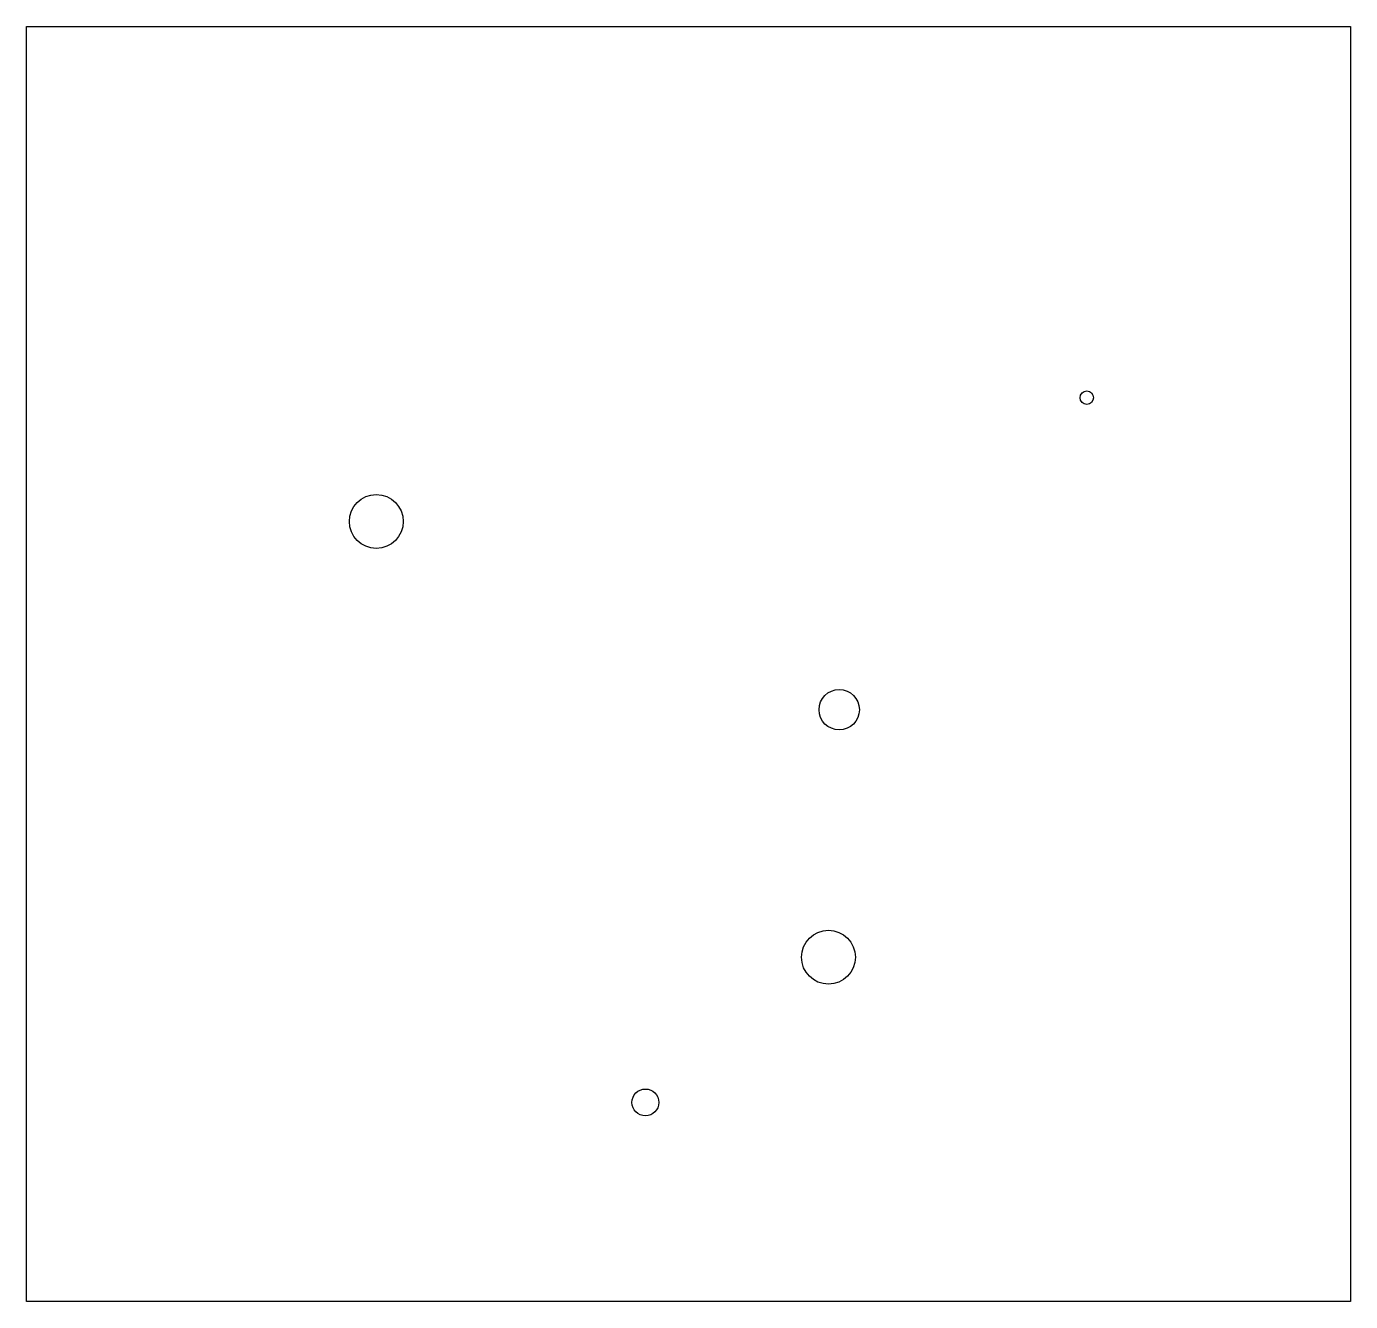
# Model space of a CAD drawing. Header units: millimetres. Extents: x -32 to 165, y 47 to 236.
import ezdxf

# ---------------------------------------------------------------- set-up
doc = ezdxf.new("R2010")
doc.units = ezdxf.units.MM

msp = doc.modelspace()

# ---------------------------------------------------------------- linework, layer by layer
msp.add_lwpolyline([(-31.595559, 236.240915), (165.072005, 236.240915), (165.072005, 46.768506), (-31.595559, 46.768506)], close=True)
for centre, radius in [((125.898385, 181.078062), 1), ((20.369448, 162.690444), 4), ((89.123149, 134.709287), 3), ((87.524226, 97.934051), 4), ((60.34253, 76.348587), 2)]:
    msp.add_circle(centre, radius)

doc.saveas('drawing.dxf')
